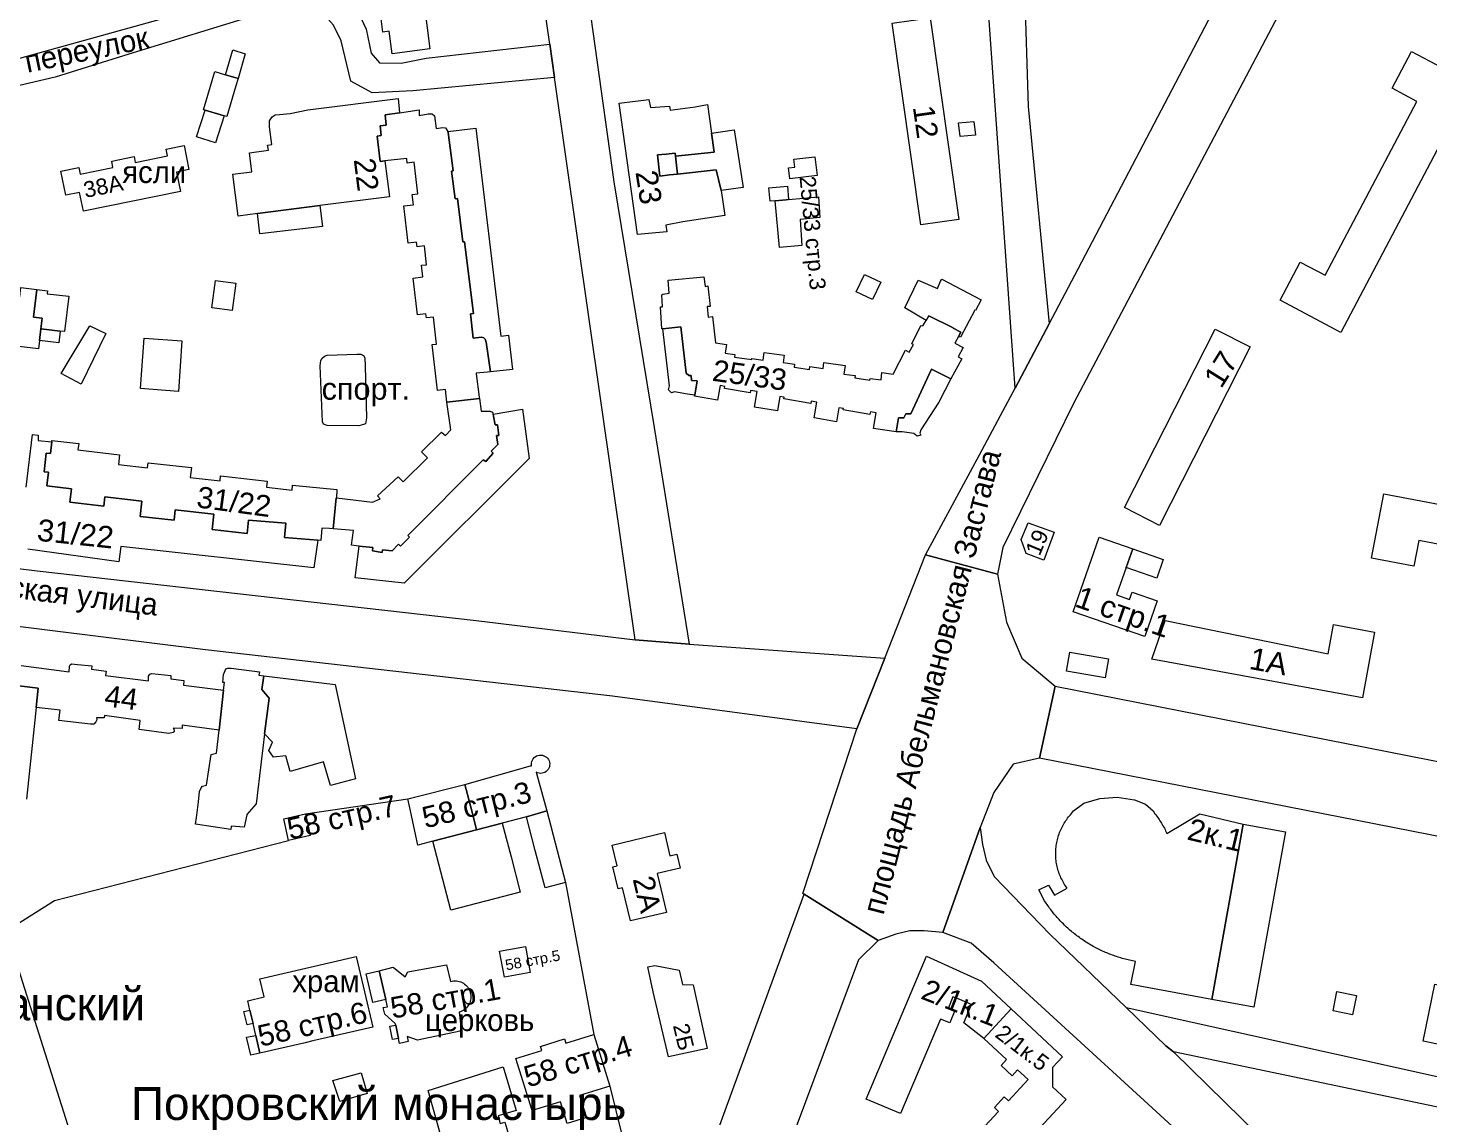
# Model space of a CAD drawing. Header units: metres. Extents: x 9999 to 15101, y 6965 to 11034.
# Drawn here: x 10699.5 to 11160, y 7899.4 to 8257.3 of the extents above; entities that cross this region are included whole.
import ezdxf
from ezdxf.enums import TextEntityAlignment as Align

# ---------------------------------------------------------------- set-up
doc = ezdxf.new("R2010")
doc.units = ezdxf.units.M
doc.header["$MEASUREMENT"] = 0
for name, color, linetype, lineweight in [('Слой 11', 7, 'Continuous', 0), ('Слой 25', 7, 'Continuous', 0), ('Слой 29', 7, 'Continuous', 0), ('Слой 3', 7, 'Continuous', 0), ('Слой 4', 7, 'Continuous', 0), ('Слой 5', 7, 'Continuous', 0), ('Слой 57', 7, 'Continuous', 0), ('Слой 8', 7, 'Continuous', 0), ('Слой 9', 7, 'Continuous', 0)]:
    doc.layers.add(name, color=color, linetype=linetype, lineweight=lineweight)
doc.styles.add('Style-arial', font='arial.shx')
doc.styles.add('Style-bm431', font='bm431.shx')
doc.styles.add('Style-p131', font='p131.shx')

msp = doc.modelspace()

# ---------------------------------------------------------------- linework, layer by layer
at = {"layer": 'Слой 11', "color": 8, "linetype": 'Continuous', "lineweight": 0, "flags": 128}
msp.add_lwpolyline([(10734.05, 7828.87), (10692.48, 7960.52), (10708.29, 7970.5), (10785.2, 7990.28), (10783.6, 7997.37), (10790.73, 7998.98), (10824.34, 8003.99), (10843.11, 8008.7), (10864.74, 8014.8), (10865.04, 8014.8), (10864.99, 8015.29), (10865.02, 8015.78), (10865.14, 8016.25), (10865.33, 8016.71), (10865.58, 8017.12), (10865.91, 8017.49), (10866.29, 8017.8), (10866.71, 8018.05), (10867.17, 8018.22), (10867.65, 8018.32), (10868.14, 8018.34), (10868.63, 8018.27), (10869.1, 8018.13), (10869.54, 8017.92), (10869.94, 8017.64), (10870.29, 8017.29), (10870.58, 8016.89), (10870.8, 8016.46), (10870.94, 8015.99), (10871.01, 8015.5), (10871, 8015.01), (10870.91, 8014.53), (10870.74, 8014.07), (10870.5, 8013.64), (10870.2, 8013.26), (10869.83, 8012.93), (10869.42, 8012.66), (10868.97, 8012.47), (10868.49, 8012.35), (10868, 8012.31), (10867.51, 8012.35), (10867.04, 8012.47), (10866.59, 8012.67), (10870.02, 8000), (10876.16, 7976.45), (10885.55, 7926.51), (10890.79, 7909.5), (10900.84, 7868.6)], dxfattribs=at)
at = {"layer": 'Слой 25', "color": 8, "linetype": 'Continuous', "lineweight": 0, "flags": 128}
for points in [[(11182.24, 8398.4), (11123.04, 8285.44), (11043.2, 8133.92), (11019.96, 8086.53), (11018.24, 8077.76), (10994.56, 8084.16), (10994.56, 8084.16), (11012.25, 8117.02), (11020.09, 8131.57), (11024, 8138.95), (11031.29, 8152.69), (11035.23, 8160.12), (11044.77, 8178.13), (11116.04, 8314.36), (11121.5, 8324.94), (11126.85, 8335.25), (11176.98, 8430.41)], [(10881.7, 8281.43), (10892.12, 8206.75), (10905.3, 8126), (10916.91, 8054.85), (10899.1, 8056.25), (10872.54, 8241.1), (10871.01, 8252.04), (10865.42, 8290.71)], [(11027.04, 8270.4), (11028.32, 8231.52), (11035.23, 8160.12), (11031.29, 8152.69), (11024, 8138.95), (11014.4, 8275.52)], [(10696.85, 8247.46), (10765.55, 8266.54), (10784.63, 8272.9), (10796.72, 8272.9), (10805.62, 8267.81), (10810.71, 8257), (10812.32, 8249.12), (10815.04, 8245.92), (10822.24, 8245.76), (10830.43, 8247.46), (10871.01, 8252.04), (10872.54, 8241.1), (10825.98, 8236.65), (10812.62, 8236.01), (10805.62, 8239.83), (10802.44, 8253.18), (10799.9, 8258.27), (10795.52, 8263.2), (10786.24, 8265.6), (10775.52, 8261.92), (10732.64, 8248.8), (10708.44, 8241.2), (10666.22, 8231.33)], [(10609.69, 8090.34), (10702.56, 8078.89), (10846.88, 8062.56), (10899.1, 8056.25), (10916.91, 8054.85), (10981.15, 8050.16), (10971.99, 8026.95), (10891.68, 8037.76), (10757.92, 8052.96), (10654.56, 8065.76)], [(12342.56, 7783.2), (12018.56, 7834.88), (12018.56, 7834.88), (11683.49, 7891.53), (11669.76, 7893.85), (11617.28, 7902.72), (11386.24, 7948.16), (11379.7, 7949.35), (11367.92, 7951.49), (11358.08, 7953.28), (11032, 8017.28), (11037.12, 8040.96), (11475.3, 7954.72), (11486.75, 7952.47), (11619.2, 7926.4), (12024.64, 7858.56), (12425.34, 7793.28)], [(11101.62, 7872.58), (11016.96, 7950.08), (11009.6, 7956.48), (11000.24, 7960), (11012.48, 7994.56), (11013.28, 7988.96), (11014.48, 7983.76), (11017.12, 7978.48), (11035.43, 7959.52), (11060.47, 7935.37), (11073.57, 7922.73), (11076.04, 7920.78), (11171.42, 7827.32)], [(10904.32, 7834.88), (10954.62, 7972.57), (10978.96, 7957.36), (10972.48, 7951.04), (10926.08, 7826.56)], [(11185.46, 7897.9), (11076.04, 7920.78), (11073.57, 7922.73), (11060.47, 7935.37), (11373.1, 7865.97)]]:
    msp.add_lwpolyline(points, dxfattribs=at)
msp.add_lwpolyline([(10954.24, 7972.8), (10971.99, 8026.95), (10981.15, 8050.16), (10994.56, 8084.16), (11018.24, 8077.76), (11021.12, 8062.08), (11026.24, 8050.24), (11037.12, 8040.96), (11032, 8017.28), (11023.36, 8015.36), (11016.96, 8006), (11012.48, 7994.56), (11000.24, 7960), (10994.08, 7960.56), (10989.36, 7960.56), (10984.8, 7959.52), (10978.96, 7957.36), (10954.62, 7972.57), (10954.24, 7972.8)], close=True, dxfattribs=at)
at = {"layer": 'Слой 3', "color": 8, "linetype": 'Continuous', "lineweight": 0, "flags": 128}
for points in [[(10831.62, 8250.47), (10819.22, 8248.9), (10818.28, 8256.28), (10816.19, 8256.01), (10812.85, 8282.4), (10815.16, 8282.69), (10813.67, 8294.47), (10811.13, 8294.15), (10807.77, 8320.66), (10809.76, 8320.91), (10809.14, 8325.81), (10819.35, 8327.1), (10821.88, 8327.42), (10831.62, 8250.47)], [(10993.02, 8192.64), (10983.63, 8258.89), (10996.13, 8260.66), (11005.52, 8194.41), (10993.02, 8192.64)], [(10764.47, 8242.01), (10766.88, 8250.16), (10770.88, 8248.88), (10768.57, 8240.8), (10764.47, 8242.01)], [(11174.28, 8239.12), (11131.05, 8157.29), (11111.09, 8167.84), (11117.73, 8180.41), (11125.86, 8176.11), (11156.04, 8233.23), (11147.91, 8237.52), (11154.33, 8249.66), (11174.28, 8239.12)], [(10760.96, 8243.04), (10764.47, 8242.01), (10768.57, 8240.8), (10767.86, 8238.38), (10764.86, 8228.22), (10764.01, 8228.47), (10757.72, 8230.32), (10757.25, 8230.46), (10760.96, 8243.04)], [(10821.7, 8229.49), (10816.88, 8228.8), (10817.26, 8225.45), (10815.25, 8225.22), (10815.62, 8221.98), (10814.33, 8221.83), (10815.29, 8213.5), (10816.84, 8213.67), (10818.38, 8201.9), (10795.5, 8198.97), (10774.99, 8196.34), (10768.64, 8195.52), (10766.88, 8209.26), (10773.12, 8210.06), (10772.32, 8216.34), (10778.54, 8217.14), (10778.31, 8218.89), (10779.7, 8219.07), (10778.96, 8224.85), (10778.88, 8226.88), (10779.84, 8228.16), (10780.8, 8228.8), (10782.24, 8228.96), (10785.76, 8229.28), (10791.52, 8230.4), (10821.16, 8234.2), (10821.7, 8229.49)], [(10928.6, 8195.69), (10914.81, 8193.58), (10909.24, 8192.51), (10909.47, 8190.4), (10899.91, 8189.47), (10893.84, 8232.65), (10903.64, 8233.81), (10904.1, 8231.25), (10910.4, 8231.71), (10910.64, 8230.31), (10918.8, 8231.48), (10922.88, 8232.16), (10924.22, 8222.74), (10925.1, 8216.54), (10912.34, 8215.17), (10912.23, 8216.23), (10909.35, 8215.92), (10906.44, 8215.61), (10907.18, 8208.69), (10910.42, 8209.03), (10912.97, 8209.31), (10925.73, 8210.68), (10927.27, 8204.39), (10927.33, 8203.94), (10928.6, 8195.69)], [(10764.01, 8228.47), (10761.21, 8219.62), (10754.96, 8221.6), (10757.72, 8230.32), (10764.01, 8228.47)], [(10847.92, 8135.51), (10837.24, 8134.36), (10836.72, 8138.54), (10834.11, 8138.23), (10832.36, 8153.27), (10833.8, 8153.44), (10832.77, 8162.31), (10830.47, 8162.04), (10830.32, 8163.34), (10827.53, 8163.01), (10826.13, 8175.13), (10829.33, 8175.5), (10828.88, 8179.34), (10830.56, 8179.53), (10829.85, 8185.7), (10827.43, 8185.42), (10827.25, 8186.96), (10824.51, 8186.64), (10823.1, 8198.88), (10826.22, 8199.24), (10825.83, 8202.67), (10827.64, 8202.89), (10826.45, 8213.22), (10824.21, 8212.96), (10824.03, 8214.5), (10816.84, 8213.67), (10815.29, 8213.5), (10814.33, 8221.83), (10815.62, 8221.98), (10815.25, 8225.22), (10817.26, 8225.45), (10816.88, 8228.8), (10821.7, 8229.49), (10828.08, 8230.4), (10828.08, 8228.64), (10831.12, 8229.12), (10832.4, 8229.12), (10833.2, 8228.48), (10833.68, 8224.32), (10835.92, 8224.64), (10836.72, 8224.48), (10837.51, 8223.3), (10837.68, 8223.04), (10839.26, 8210.38), (10838.79, 8210.32), (10839.93, 8201.2), (10840.7, 8201.3), (10842.48, 8187.04), (10843.04, 8187.11), (10845.98, 8163.5), (10845, 8163.38), (10845.84, 8155.36), (10848.56, 8155.68), (10849.36, 8155.52), (10849.84, 8155.04), (10850.16, 8154.08), (10851.52, 8144.32), (10850.55, 8144.22), (10846.8, 8143.84), (10846.82, 8143.69), (10847.86, 8135.97), (10847.92, 8135.51)], [(11005.91, 8221.63), (11005.44, 8226.14), (11010.46, 8226.66), (11010.93, 8222.15), (11005.91, 8221.63)], [(10851.52, 8144.32), (10850.16, 8154.08), (10849.84, 8155.04), (10849.36, 8155.52), (10848.56, 8155.68), (10845.84, 8155.36), (10845, 8163.38), (10845.98, 8163.5), (10843.04, 8187.11), (10842.48, 8187.04), (10840.7, 8201.3), (10839.93, 8201.2), (10838.79, 8210.32), (10839.26, 8210.38), (10837.68, 8223.04), (10837.51, 8223.3), (10846.72, 8224.42), (10855, 8156.08), (10857.42, 8156.37), (10858.77, 8145.14), (10851.52, 8144.32)], [(10912.97, 8209.31), (10912.34, 8215.17), (10925.1, 8216.54), (10924.22, 8222.74), (10931.68, 8223.84), (10934.56, 8204.96), (10927.33, 8203.94), (10927.27, 8204.39), (10925.73, 8210.68), (10912.97, 8209.31)], [(10717.76, 8197.12), (10716.49, 8203.33), (10711.93, 8202.4), (10710.32, 8210.3), (10716.29, 8211.52), (10716.73, 8209.33), (10727.46, 8211.52), (10727.04, 8213.55), (10734.4, 8215.06), (10734.78, 8213.19), (10745.35, 8215.35), (10744.9, 8217.52), (10750.83, 8218.74), (10752.45, 8210.81), (10748.4, 8209.98), (10749.7, 8203.65), (10717.76, 8197.12)], [(10912.34, 8215.17), (10912.97, 8209.31), (10910.42, 8209.03), (10907.18, 8208.69), (10906.44, 8215.61), (10909.35, 8215.92), (10912.23, 8216.23), (10912.34, 8215.17)], [(10958.93, 8208.88), (10949.94, 8207.82), (10949.53, 8211.34), (10951.58, 8211.58), (10951.27, 8214.18), (10958.21, 8215), (10958.93, 8208.88)], [(10945.17, 8200.57), (10943.43, 8200.41), (10943.02, 8204.81), (10949.13, 8205.38), (10949.54, 8200.97), (10948.69, 8200.9), (10945.17, 8200.57)], [(10945.17, 8200.57), (10948.69, 8200.9), (10949.54, 8200.97), (10959.41, 8201.89), (10959.8, 8195.06), (10953.35, 8194.4), (10953.92, 8185.9), (10946.6, 8185.22), (10945.17, 8200.57)], [(10795.5, 8198.97), (10796.32, 8192.14), (10775.79, 8189.68), (10774.99, 8196.34), (10795.5, 8198.97)], [(10649.79, 8162.64), (10650, 8164.43), (10650.48, 8168.44), (10654.52, 8167.96), (10655.54, 8176.5), (10660.71, 8175.89), (10660.42, 8173.43), (10664, 8173), (10663.22, 8166.41), (10685.3, 8163.78), (10693.3, 8162.82), (10694.07, 8169.27), (10696.81, 8168.95), (10697.18, 8172.05), (10702.48, 8171.42), (10701.39, 8162.28), (10704.14, 8161.95), (10703.73, 8158.46), (10703.27, 8154.58), (10702.94, 8151.87), (10649.27, 8158.27), (10649.54, 8160.59), (10649.79, 8162.64)], [(10759.97, 8165.36), (10761.17, 8174.36), (10767.8, 8173.48), (10766.6, 8164.47), (10759.97, 8165.36)], [(10995.6, 8162.72), (11003.64, 8158.74), (11003.62, 8158.7), (11006.12, 8157.37), (11005.38, 8155.98), (11004.21, 8153.78), (11006.93, 8152.33), (11005.3, 8149.26), (11006.49, 8148.63), (11002.85, 8142.02), (10996.56, 8145.2), (10989.68, 8130.48), (10988.08, 8130.48), (10987.44, 8129.2), (10985.68, 8129.2), (10984.92, 8124.64), (10977.44, 8125.69), (10978.3, 8130.83), (10976.41, 8131.15), (10976.27, 8130.31), (10967.5, 8131.78), (10967.57, 8132.22), (10966.01, 8132.48), (10965.26, 8127.94), (10957.99, 8129.15), (10958.85, 8134.31), (10956.96, 8134.63), (10956.84, 8133.95), (10947.97, 8135.43), (10948.07, 8136.03), (10946.67, 8136.26), (10945.87, 8131.48), (10938.29, 8132.75), (10939.16, 8137.89), (10937.03, 8138.24), (10936.9, 8137.46), (10928.44, 8138.87), (10928.55, 8139.52), (10927.02, 8139.78), (10926.22, 8135.02), (10918.62, 8136.3), (10918.67, 8136.62), (10919.44, 8141.36), (10917.68, 8141.52), (10917.52, 8143.12), (10916.72, 8143.12), (10915.92, 8143.92), (10914.16, 8159.12), (10908.18, 8158.51), (10907.92, 8158.48), (10907.44, 8165.68), (10908.08, 8165.68), (10907.92, 8169.68), (10908.24, 8169.84), (10910.32, 8170.16), (10910, 8174.48), (10921.68, 8175.6), (10922.16, 8172.4), (10922.96, 8172.56), (10923.76, 8165.84), (10922.8, 8165.84), (10923.12, 8162.32), (10924.56, 8162.48), (10925.52, 8153.84), (10929.09, 8153.35), (10928.69, 8150.42), (10931.87, 8149.99), (10931.76, 8149.19), (10937.43, 8148.41), (10937.47, 8148.66), (10941.14, 8148.16), (10941.48, 8150.67), (10948.06, 8149.77), (10947.73, 8147.4), (10951.5, 8146.89), (10951.35, 8145.81), (10956.41, 8145.12), (10956.54, 8146.07), (10960.9, 8145.47), (10961.16, 8147.4), (10968.1, 8146.45), (10967.7, 8143.59), (10971.41, 8143.08), (10971.31, 8142.3), (10976.23, 8141.62), (10976.31, 8142.15), (10979.92, 8141.65), (10980.24, 8144.08), (10983.92, 8143.6), (10987.92, 8151.44), (10989.2, 8150.8), (10990.64, 8153.36), (10990, 8153.52), (10993.04, 8159.6), (10993.68, 8159.44), (10994.72, 8161.21), (10995.6, 8162.72)], [(10977.15, 8168.06), (10971.8, 8170.6), (10974.53, 8176.34), (10979.88, 8173.8), (10977.15, 8168.06)], [(11005.38, 8155.98), (11006.12, 8157.37), (11003.62, 8158.7), (11003.64, 8158.74), (10995.6, 8162.72), (10994.72, 8161.21), (10987.76, 8165.36), (10992.08, 8174.48), (10998.48, 8171.76), (10999.44, 8174.16), (10999.92, 8174.8), (11012.84, 8167.94), (11010.99, 8164.45), (11010.75, 8164.57), (11006.04, 8155.7), (11005.38, 8155.98)], [(10701.39, 8162.28), (10702.48, 8171.42), (10705.96, 8171), (10705.84, 8170.01), (10712.91, 8169.16), (10711.52, 8157.53), (10710.11, 8157.7), (10703.73, 8158.46), (10704.14, 8161.95), (10701.39, 8162.28)], [(10710.11, 8157.7), (10709.65, 8153.82), (10703.27, 8154.58), (10703.73, 8158.46), (10710.11, 8157.7)], [(10719.9, 8159.43), (10725.13, 8156.91), (10716.99, 8140.24), (10710.4, 8143.73), (10719.9, 8159.43)], [(10918.67, 8136.62), (10916.32, 8136.96), (10912, 8137.76), (10911.04, 8137.44), (10910.08, 8138.4), (10910.4, 8139.68), (10908.18, 8158.51), (10914.16, 8159.12), (10915.92, 8143.92), (10916.72, 8143.12), (10917.52, 8143.12), (10917.68, 8141.52), (10919.44, 8141.36), (10918.67, 8136.62)], [(11101.28, 8152.53), (11071.42, 8093.85), (11059.93, 8099.7), (11089.8, 8158.38), (11101.28, 8152.53)], [(10736.54, 8138.8), (10737.73, 8155.36), (10750.15, 8154.47), (10748.97, 8137.91), (10736.54, 8138.8)], [(10984.92, 8124.64), (10985.68, 8129.2), (10987.44, 8129.2), (10988.08, 8130.48), (10989.68, 8130.48), (10996.56, 8145.2), (11002.85, 8142.02), (10998.88, 8134.4), (10992.96, 8125.28), (10992.64, 8124.16), (10992.96, 8123.52), (10991.84, 8123.2), (10990.72, 8124), (10986.88, 8124.64), (10984.92, 8124.64)], [(10838.48, 8125.28), (10837.24, 8134.36), (10847.92, 8135.51), (10848.48, 8131.44), (10850, 8131.36), (10851.44, 8131.36), (10852.24, 8131.04), (10852.39, 8130.46), (10852.56, 8129.76), (10853.04, 8126.88), (10853.84, 8126.88), (10854.32, 8123.36), (10853.52, 8123.36), (10854, 8120.48), (10851.76, 8118.24), (10852.4, 8117.6), (10850, 8114.88), (10849.2, 8115.36), (10824.4, 8090.56), (10824.88, 8089.92), (10822, 8087.04), (10821.36, 8087.68), (10819.28, 8085.44), (10816.08, 8085.76), (10815.92, 8084.96), (10812.72, 8085.44), (10812.88, 8086.56), (10808.4, 8087.07), (10805.84, 8087.36), (10806.56, 8092.16), (10799.83, 8092.67), (10800.88, 8102.88), (10800.91, 8102.88), (10812.8, 8101.44), (10815.28, 8102.56), (10814.4, 8103.6), (10821.2, 8109.76), (10822.8, 8108.16), (10830.8, 8116), (10828.88, 8118.08), (10835.44, 8124.48), (10836.72, 8123.36), (10838.48, 8125.28)], [(10808.4, 8087.07), (10812.88, 8086.56), (10812.72, 8085.44), (10815.92, 8084.96), (10816.08, 8085.76), (10819.28, 8085.44), (10821.36, 8087.68), (10822, 8087.04), (10824.88, 8089.92), (10824.4, 8090.56), (10849.2, 8115.36), (10850, 8114.88), (10852.4, 8117.6), (10851.76, 8118.24), (10854, 8120.48), (10853.52, 8123.36), (10854.32, 8123.36), (10853.84, 8126.88), (10853.04, 8126.88), (10852.56, 8129.76), (10852.39, 8130.46), (10862.08, 8132), (10864.32, 8115.84), (10823.2, 8074.88), (10807.04, 8076.64), (10808.4, 8087.07)], [(10799.83, 8092.67), (10798.61, 8092.78), (10796.16, 8092.98), (10795.82, 8088.89), (10794.75, 8088.98), (10783.85, 8089.89), (10784.24, 8094.53), (10771.98, 8095.56), (10771.61, 8091.17), (10760.02, 8092.47), (10760.58, 8097.49), (10747.96, 8098.91), (10747.59, 8095.56), (10736.43, 8096.82), (10736.99, 8101.82), (10724.8, 8103.19), (10724.46, 8100.19), (10713.28, 8101.45), (10713.78, 8105.9), (10705.72, 8106.8), (10706.23, 8111.31), (10704.83, 8111.47), (10705.52, 8117.6), (10706.92, 8117.45), (10707.35, 8121.29), (10707.4, 8121.74), (10716.19, 8120.75), (10715.95, 8118.64), (10729.59, 8117.09), (10729.23, 8113.9), (10738.82, 8112.82), (10739, 8114.44), (10753.25, 8112.83), (10752.88, 8109.59), (10762.67, 8108.48), (10762.86, 8110.09), (10778.17, 8108.35), (10777.95, 8106.41), (10786.34, 8105.46), (10786.51, 8107.02), (10801.04, 8105.6), (10800.91, 8102.88), (10800.88, 8102.88), (10799.83, 8092.67)], [(11235.45, 8087.08), (11231.43, 8065.92), (11218.07, 8068.46), (11219.67, 8076.87), (11156.69, 8088.86), (11155.09, 8080.45), (11141.12, 8083.11), (11145.15, 8104.27), (11235.45, 8087.08)], [(11028.32, 8094.72), (11036.83, 8091.63), (11033.48, 8082.44), (11027.68, 8084.56), (11026, 8089.2), (11028.32, 8094.72)], [(11060.48, 8079.98), (11057.35, 8070.97), (11061.61, 8069.49), (11062.44, 8071.88), (11070.66, 8069.03), (11066.59, 8057.32), (11043.13, 8065.47), (11051.65, 8089.99), (11062.64, 8086.18), (11060.48, 8079.98)], [(11060.48, 8079.98), (11062.64, 8086.18), (11072.7, 8082.68), (11070.55, 8076.49), (11060.48, 8079.98)], [(11138.14, 8037.17), (11068.96, 8049.85), (11073.32, 8062.53), (11126.85, 8051.66), (11128.61, 8061.26), (11142.1, 8058.78), (11138.14, 8037.17)], [(11040.91, 8045.96), (11041.98, 8052.14), (11054.71, 8049.93), (11053.64, 8043.76), (11040.91, 8045.96)], [(10754.64, 7995.6), (10754.96, 7997.84), (10755.05, 7998.59), (10755.6, 8002.96), (10755.92, 8006.32), (10756.4, 8007.6), (10756.88, 8008.08), (10758.16, 8008.4), (10759.76, 8018.48), (10761.52, 8018.96), (10762.36, 8026.56), (10763.8, 8039.65), (10764.08, 8042.16), (10763.6, 8042.16), (10763.76, 8044.88), (10764.4, 8046.32), (10764.56, 8046.64), (10765.2, 8046.96), (10766.32, 8046.96), (10775.6, 8045.68), (10775.44, 8044.56), (10777.04, 8044.4), (10776.4, 8039.92), (10778.8, 8037.04), (10777.25, 8025.32), (10774.48, 8002.32), (10771.44, 7998.8), (10771.41, 7998.66), (10770.64, 7994.64), (10766.35, 7995.02), (10766.18, 7993.91), (10754.64, 7995.6)], [(10777.04, 8044.4), (10800.48, 8041.57), (10807.18, 8010.53), (10798.92, 8008.33), (10796.63, 8016.14), (10785.7, 8012.92), (10784.24, 8018.06), (10780.2, 8017.61), (10778.73, 8019.81), (10779.92, 8022.56), (10777.25, 8025.32), (10778.8, 8037.04), (10776.4, 8039.92), (10777.04, 8044.4)], [(10843.11, 8008.7), (10864.74, 8014.8), (10865.04, 8014.8), (10864.99, 8015.29), (10865.02, 8015.78), (10865.14, 8016.25), (10865.33, 8016.71), (10865.58, 8017.12), (10865.91, 8017.49), (10866.29, 8017.8), (10866.71, 8018.05), (10867.17, 8018.22), (10867.65, 8018.32), (10868.14, 8018.34), (10868.63, 8018.27), (10869.1, 8018.13), (10869.54, 8017.92), (10869.94, 8017.64), (10870.29, 8017.29), (10870.58, 8016.89), (10870.8, 8016.46), (10870.94, 8015.99), (10871.01, 8015.5), (10871, 8015.01), (10870.91, 8014.53), (10870.74, 8014.07), (10870.5, 8013.64), (10870.2, 8013.26), (10869.83, 8012.93), (10869.42, 8012.66), (10868.97, 8012.47), (10868.49, 8012.35), (10868, 8012.31), (10867.51, 8012.35), (10867.04, 8012.47), (10866.59, 8012.67), (10870.02, 8000), (10863.41, 7998.03), (10855.42, 7995.95), (10847, 7993.76), (10845.38, 8000), (10843.11, 8008.7)], [(10843.11, 8008.7), (10845.38, 8000), (10847, 7993.76), (10832.57, 7989.99), (10827.68, 7988.72), (10825.29, 8000), (10824.34, 8003.99), (10843.11, 8008.7)], [(11069.37, 8000), (11069.97, 7999.07), (11070.26, 7998.69), (11070.54, 7998.31), (11070.82, 7997.92), (11071.09, 7997.53), (11071.36, 7997.13), (11071.62, 7996.73), (11071.88, 7996.33), (11072.12, 7995.92), (11072.37, 7995.51), (11072.6, 7995.1), (11072.83, 7994.68), (11073.05, 7994.26), (11073.27, 7993.83), (11073.48, 7993.4), (11073.68, 7992.97), (11073.88, 7992.53), (11084.68, 7999.02), (11099.01, 7995.66), (11088.62, 7937.97), (11062, 7942.9), (11063.57, 7950.53), (11063.08, 7950.62), (11062.6, 7950.71), (11062.12, 7950.81), (11061.63, 7950.91), (11061.15, 7951.03), (11060.67, 7951.14), (11060.19, 7951.26), (11059.72, 7951.39), (11059.24, 7951.52), (11058.77, 7951.65), (11058.3, 7951.8), (11057.83, 7951.94), (11057.36, 7952.09), (11056.89, 7952.25), (11056.42, 7952.41), (11055.96, 7952.58), (11055.5, 7952.75), (11055.04, 7952.93), (11054.58, 7953.11), (11054.12, 7953.3), (11053.67, 7953.49), (11053.22, 7953.69), (11052.77, 7953.89), (11052.32, 7954.1), (11051.88, 7954.31), (11051.43, 7954.53), (11050.99, 7954.75), (11050.55, 7954.98), (11050.12, 7955.21), (11049.69, 7955.45), (11049.26, 7955.69), (11048.83, 7955.94), (11048.4, 7956.19), (11047.98, 7956.44), (11047.56, 7956.7), (11047.15, 7956.97), (11046.73, 7957.23), (11046.32, 7957.51), (11045.92, 7957.79), (11045.51, 7958.07), (11045.11, 7958.35), (11044.71, 7958.65), (11044.32, 7958.94), (11043.93, 7959.24), (11043.54, 7959.55), (11043.15, 7959.86), (11042.77, 7960.17), (11042.4, 7960.49), (11042.02, 7960.81), (11041.65, 7961.13), (11041.28, 7961.46), (11040.92, 7961.8), (11040.56, 7962.13), (11040.2, 7962.47), (11039.85, 7962.82), (11039.5, 7963.17), (11039.16, 7963.52), (11038.82, 7963.88), (11038.48, 7964.24), (11038.15, 7964.6), (11037.82, 7964.97), (11037.5, 7965.34), (11037.17, 7965.72), (11036.86, 7966.09), (11036.55, 7966.48), (11036.24, 7966.86), (11035.93, 7967.25), (11035.64, 7967.64), (11035.34, 7968.04), (11035.05, 7968.44), (11034.76, 7968.84), (11034.48, 7969.24), (11034.2, 7969.65), (11033.93, 7970.06), (11033.66, 7970.47), (11031.76, 7974), (11034.96, 7975.6), (11036.96, 7972.24), (11041.09, 7974.58), (11040.8, 7974.98), (11040.52, 7975.39), (11040.26, 7975.8), (11040, 7976.23), (11039.75, 7976.65), (11039.52, 7977.09), (11039.3, 7977.53), (11039.08, 7977.97), (11038.88, 7978.43), (11038.69, 7978.88), (11038.52, 7979.34), (11038.35, 7979.81), (11038.2, 7980.28), (11038.06, 7980.75), (11037.93, 7981.23), (11037.81, 7981.71), (11037.71, 7982.19), (11037.62, 7982.68), (11037.54, 7983.16), (11037.47, 7983.65), (11037.42, 7984.15), (11037.38, 7984.64), (11037.35, 7985.13), (11037.34, 7985.62), (11037.33, 7986.12), (11037.34, 7986.61), (11037.37, 7987.1), (11037.4, 7987.6), (11037.45, 7988.09), (11037.51, 7988.58), (11037.59, 7989.07), (11037.67, 7989.55), (11037.77, 7990.04), (11037.88, 7990.52), (11038, 7991), (11038.14, 7991.47), (11038.29, 7991.94), (11038.45, 7992.41), (11038.62, 7992.87), (11038.81, 7993.33), (11039, 7993.78), (11039.21, 7994.23), (11039.43, 7994.68), (11039.66, 7995.11), (11039.9, 7995.54), (11040.15, 7995.97), (11040.41, 7996.39), (11040.69, 7996.8), (11040.97, 7997.2), (11041.27, 7997.6), (11041.57, 7997.99), (11041.89, 7998.37), (11042.21, 7998.74), (11042.55, 7999.1), (11043.24, 8000), (11046.59, 8002.51), (11051.82, 8004.05), (11057.54, 8004.53), (11063.26, 8003.63), (11066.89, 8002.17), (11069.37, 8000)], [(10783.6, 7997.37), (10790.73, 7998.98), (10792.33, 7991.9), (10785.2, 7990.28), (10783.6, 7997.37)], [(10863.41, 7998.03), (10870.02, 8000), (10876.16, 7976.45), (10869.49, 7974.71), (10866.29, 7986.98), (10863.41, 7998.03)], [(10847, 7993.76), (10855.42, 7995.95), (10858.31, 7984.88), (10861.32, 7973.31), (10838.47, 7967.35), (10832.57, 7989.99), (10847, 7993.76)], [(11102.49, 7935.48), (11088.62, 7937.97), (11099.01, 7995.66), (11112.88, 7993.16), (11102.49, 7935.48)], [(10891.59, 7988.78), (10908.75, 7992.86), (10910.53, 7985.27), (10912.85, 7985.82), (10913.95, 7981.18), (10906.39, 7979.38), (10909.42, 7966.64), (10897.53, 7963.81), (10894.94, 7974.72), (10893.52, 7974.39), (10891.8, 7981.61), (10893.22, 7981.95), (10891.59, 7988.78)], [(11171.14, 7921.6), (11158.16, 7924.25), (11161.99, 7942.99), (11164.65, 7942.45), (11168.78, 7962.68), (11166.12, 7963.22), (11169.86, 7981.52), (11182.86, 7978.98), (11171.14, 7921.6)], [(10905.03, 7940.48), (10903.24, 7948.72), (10905.52, 7949.21), (10913.6, 7947.68), (10914.62, 7942.95), (10918.2, 7942.79), (10922.75, 7921.85), (10910.12, 7919.1), (10905.03, 7940.48)], [(11022.7, 7934.89), (11013.71, 7925.22), (11007.12, 7930.28), (11009.69, 7936.39), (11005.79, 7938.03), (11003.57, 7938.91), (11002.07, 7935.3), (11004.18, 7934.36), (11002.52, 7930.28), (10999.43, 7931.58), (10986.33, 7900.48), (10975.04, 7905.24), (10994.84, 7952.22), (11012.9, 7943.99), (11022.7, 7934.89)], [(11128.51, 7934.23), (11129.79, 7940.63), (11136.16, 7939.36), (11134.88, 7932.96), (11128.51, 7934.23)], [(10772.49, 7934.47), (10772.77, 7933.22), (10773.5, 7930.11), (10771.52, 7929.65), (10770.51, 7934.01), (10772.49, 7934.47)], [(11022.7, 7934.89), (11039.6, 7919.17), (11036.3, 7915.61), (11036.3, 7909.26), (11040.77, 7905.11), (11006.03, 7867.7), (10996.03, 7876.98), (11003.4, 7884.92), (11002.05, 7886.18), (11005.23, 7889.6), (11006.58, 7888.35), (11018.52, 7901.21), (11017.17, 7902.47), (11020.42, 7905.98), (11021.78, 7904.72), (11028.26, 7911.7), (11024.83, 7914.88), (11023.03, 7912.94), (11019.42, 7916.3), (11021.22, 7918.24), (11013.71, 7925.22), (11022.7, 7934.89)], [(10774.41, 7926.19), (10775.77, 7920.32), (10772.8, 7919.68), (10771.36, 7925.6), (10774.41, 7926.19)], [(10859.92, 7918.64), (10868.45, 7921.27), (10868.04, 7922.59), (10875.9, 7925.01), (10876.32, 7923.67), (10885.55, 7926.51), (10890.79, 7909.5), (10880.86, 7906.44), (10883.09, 7899.19), (10876.76, 7897.24), (10874.58, 7904.35), (10865.21, 7901.46), (10859.92, 7918.64)], [(10802, 7904.44), (10799.72, 7911.32), (10809.09, 7913.84), (10811.04, 7907.04), (10802, 7904.44)], [(10845.74, 7855.68), (10831.11, 7908.09), (10855.76, 7915.89), (10859.98, 7901.45), (10854.06, 7899.72), (10854.78, 7897.24), (10856.31, 7897.68), (10857.27, 7894.4), (10848.44, 7891.82), (10850.76, 7883.89), (10868.02, 7888.94), (10872.96, 7872.24), (10852.55, 7866.22), (10854.78, 7858.21), (10845.74, 7855.68)]]:
    msp.add_lwpolyline(points, close=True, dxfattribs=at)
for points in [[(10698.88, 8106.4), (10700.96, 8123.68), (10702.88, 8123.52), (10702.88, 8121.76), (10707.35, 8121.29), (10707.35, 8121.29), (10706.92, 8117.45), (10705.52, 8117.6), (10704.83, 8111.47), (10706.23, 8111.31), (10705.72, 8106.8), (10713.78, 8105.9), (10713.28, 8101.45), (10724.46, 8100.19), (10724.8, 8103.19), (10736.99, 8101.82), (10736.43, 8096.82), (10747.59, 8095.56), (10747.96, 8098.91), (10760.58, 8097.49), (10760.02, 8092.47), (10771.61, 8091.17), (10771.98, 8095.56), (10784.24, 8094.53), (10783.85, 8089.89), (10794.75, 8088.98), (10793.44, 8079.84), (10730.08, 8086.88), (10729.44, 8081.92), (10699.52, 8086.08)], [(10697.28, 8047.82), (10713.04, 8045.76), (10713.2, 8047.52), (10713.36, 8048), (10713.84, 8048.32), (10715.76, 8048.16), (10720.56, 8047.68), (10720.4, 8046.56), (10725.2, 8045.92), (10725.04, 8044.48), (10739.12, 8042.72), (10739.12, 8044.32), (10739.6, 8044.96), (10740.24, 8045.12), (10746.48, 8044.48), (10746.48, 8043.36), (10750.8, 8042.88), (10750.64, 8041.28), (10763.8, 8039.65), (10762.36, 8026.56), (10762.36, 8026.56), (10750.16, 8028.16), (10750.16, 8027.04), (10747.28, 8027.2), (10747.44, 8026.88), (10747.6, 8026.24), (10747.28, 8025.76), (10745.84, 8025.44), (10736.08, 8026.72), (10736.4, 8029.76), (10724.72, 8031.36), (10724.56, 8030.56), (10722, 8030.56), (10722.16, 8029.92), (10721.84, 8029.28), (10721.2, 8028.48), (10720.08, 8028.48), (10709.68, 8029.76), (10710.16, 8033.12), (10702.22, 8034.02), (10702.88, 8040.32), (10696.48, 8041.12)], [(10696.48, 8041.12), (10702.88, 8040.32), (10702.22, 8034.02), (10699.04, 8003.84)]]:
    msp.add_lwpolyline(points, dxfattribs=at)
at = {"layer": 'Слой 4', "color": 8, "linetype": 'Continuous', "lineweight": 0, "flags": 128}
for points in [[(10854.54, 7953.86), (10863.05, 7955.45), (10864.65, 7946.91), (10856.14, 7945.32), (10854.54, 7953.86)], [(10777.16, 7938.83), (10775.77, 7944.79), (10807.43, 7952.15), (10812.83, 7928.93), (10793.2, 7924.37), (10790.62, 7923.77), (10775.77, 7920.32), (10774.41, 7926.19), (10773.5, 7930.11), (10772.77, 7933.22), (10772.49, 7934.47), (10771.76, 7937.58), (10777.16, 7938.83)], [(10841.79, 7929.1), (10841.56, 7927.6), (10827.52, 7924.61), (10824.18, 7925.88), (10824.53, 7924.15), (10821.65, 7923.57), (10821.31, 7925.22), (10820.39, 7929.59), (10820.27, 7930.13), (10816.82, 7933.13), (10816.24, 7935.31), (10817.74, 7935.54), (10817.16, 7938.03), (10814.98, 7947.4), (10819.58, 7948.66), (10823.49, 7945.44), (10824.41, 7947.05), (10837.07, 7949.35), (10838.45, 7943.94), (10838.93, 7944.05), (10839.41, 7944.11), (10839.89, 7944.13), (10840.38, 7944.1), (10840.86, 7944.03), (10841.33, 7943.92), (10841.79, 7943.76), (10842.23, 7943.56), (10842.65, 7943.32), (10843.05, 7943.04), (10843.42, 7942.72), (10843.76, 7942.38), (10844.07, 7942), (10844.33, 7941.6), (10844.57, 7941.17), (10844.76, 7940.73), (10844.91, 7940.26), (10845.01, 7939.79), (10845.08, 7939.31), (10845.09, 7938.82), (10845.06, 7938.34), (10844.99, 7937.86), (10844.88, 7937.39), (10844.72, 7936.93), (10844.51, 7936.49), (10844.27, 7936.07), (10843.99, 7935.67), (10843.68, 7935.3), (10843.33, 7934.96), (10842.95, 7934.65), (10842.55, 7934.39), (10842.12, 7934.15), (10841.68, 7933.96), (10841.22, 7933.82), (10841.79, 7929.1)], [(10817.16, 7938.03), (10812.91, 7937.04), (10810.73, 7946.4), (10814.98, 7947.4), (10817.16, 7938.03)], [(10821.31, 7925.22), (10819.37, 7924.81), (10818.45, 7929.18), (10820.39, 7929.59), (10821.31, 7925.22)]]:
    msp.add_lwpolyline(points, close=True, dxfattribs=at)
at = {"layer": 'Слой 5', "color": 8, "linetype": 'Continuous', "lineweight": 0, "flags": 128}
msp.add_lwpolyline([(10795.6, 8146.32), (10795.76, 8148), (10796.24, 8148.8), (10796.96, 8149.44), (10797.84, 8149.84), (10807.6, 8150.16), (10808.96, 8150.08), (10809.84, 8149.68), (10810.24, 8148.96), (10810.32, 8146.16), (10810.8, 8129.2), (10810.48, 8127.28), (10809.76, 8126.96), (10808.24, 8126.56), (10797.84, 8126.64), (10796.64, 8127.12), (10796.32, 8127.84), (10795.6, 8146.32)], close=True, dxfattribs=at)

# ---------------------------------------------------------------- texts
at = {"layer": 'Слой 11', "color": 8, "linetype": 'Continuous', "lineweight": 0, "style": 'Style-arial'}
msp.add_text('Покровский монастырь', height=10.8, dxfattribs=at).set_placement((10733.39, 7898.4))
at = {"layer": 'Слой 29', "color": 8, "linetype": 'Continuous', "lineweight": 0, "style": 'Style-p131'}
for s, rotation, p in [('Большой Факельный переулок', 11.5, (10604.62, 8223.34)), ('площадь Абельмановская Застава', 75.7, (10980.73, 7965.51)), ('Таганская улица', 352.9, (10667.95, 8073.33))]:
    msp.add_text(s, height=7.2, rotation=rotation, dxfattribs=at).set_placement(p)
at = {"layer": 'Слой 5', "color": 8, "linetype": 'Continuous', "lineweight": 0, "style": 'Style-arial'}
msp.add_text('спорт.', height=7.2, dxfattribs=at).set_placement((10796.05, 8135.16))
at = {"layer": 'Слой 57', "color": 8, "linetype": 'Continuous', "lineweight": 0, "style": 'Style-bm431'}
msp.add_text('парк Таганский', height=10.8, dxfattribs=at).set_placement((10635.96, 7931.14))
at = {"layer": 'Слой 8', "color": 8, "linetype": 'Continuous', "lineweight": 0, "style": 'Style-p131'}
for s, p in [('ясли', (10730.5, 8206.4)), ('храм', (10786.41, 7940.4)), ('церковь', (10830.03, 7927.61))]:
    msp.add_text(s, height=7.2, dxfattribs=at).set_placement(p)
at = {"layer": 'Слой 9', "color": 8, "linetype": 'Continuous', "lineweight": 0, "style": 'Style-arial'}
for s, height, rotation, p in [('12', 7, 278, (10994.59, 8226.51)), ('25/33 стр.3', 5.25, 275.3, (10957.49, 8189.98)), ('25/33', 7, 352.2, (10936.76, 8143.23)), ('44', 7, 352.5, (10730.21, 8037.22)), ('2А', 7, 283.3, (10903.04, 7972.61)), ('2Б', 5.25, 283.3, (10915.07, 7925.74)), ('2/1к.5', 5.25, 322.7, (11026.4, 7922.14))]:
    msp.add_text(s, height=height, rotation=rotation, dxfattribs=at).set_placement(p, align=Align.MIDDLE_CENTER)
for s, height, rotation, p in [('22', 7, 277.3, (10806.58, 8214.12)), ('31/22', 7, 352.3, (10754.67, 8099.82)), ('19', 5.25, 67.2, (11032.03, 8083.51)), ('58 стр.3', 7, 14, (10830.1, 7994.2)), ('58 стр.7', 7, 12.7, (10785.62, 7990.51)), ('58 стр.5', 3.5, 10.6, (10856.76, 7947.53)), ('58 стр.1', 7, 10.3, (10819.35, 7931.68)), ('2/1к.1', 7, 338.6, (10992.61, 7938.41)), ('58 стр.6', 7, 12.9, (10775.94, 7922.43)), ('58 стр.4', 7, 17.1, (10863.84, 7909.01))]:
    msp.add_text(s, height=height, rotation=rotation, dxfattribs=at).set_placement(p)
for s, height, rotation, p in [('38А', 5.25, 11.5, (10717.34, 8206.61)), ('23', 7.2, 279, (10906.29, 8211.11)), ('17', 7.2, 58, (11085.62, 8142.37)), ('31/22', 7.2, 354, (10703.01, 8096)), ('1 стр.1', 7.2, 340.8, (11045.65, 8074.1)), ('1А', 7.2, 349.6, (11101.91, 8053.8)), ('2к.1', 7.2, 346.7, (11081.84, 7997.66))]:
    msp.add_text(s, height=height, rotation=rotation, dxfattribs=at).set_placement(p, align=Align.TOP_LEFT)

doc.saveas('drawing.dxf')
